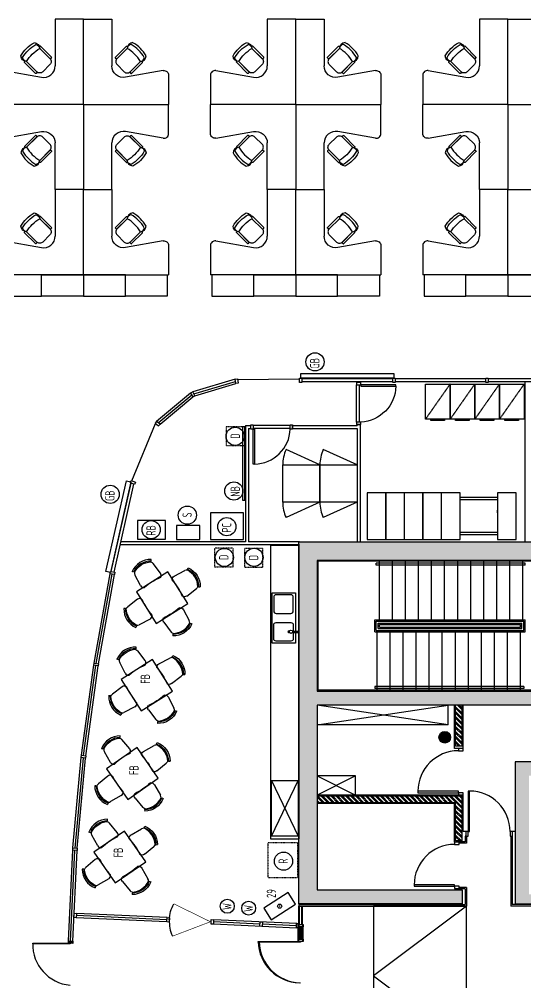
# Model space of a CAD drawing. Header units: millimetres. Extents: x 489570 to 664474, y -400689 to -233120.
# Drawn here: x 517057 to 527936, y -270797 to -250100 of the extents above; entities that cross this region are included whole.
import ezdxf
from ezdxf.lldxf.tags import DXFTag

# ---------------------------------------------------------------- set-up
doc = ezdxf.new("R2010")
doc.units = ezdxf.units.MM
doc.header["$LTSCALE"] = 10
doc.header["$MEASUREMENT"] = 0
doc.linetypes.add('HIDDEN', pattern=[0.375, 0.25, -0.125])
doc.linetypes.add('XREF WTC3 FPPP MAY09 1$0$DASHDOT', pattern=[1, 0.5, -0.25, 0, -0.25])
for name, color, linetype in [('03AFP', 2, 'Continuous'), ('06ADS', 6, 'Continuous'), ('07APP', 7, 'Continuous'), ('XREF BB LVL 3$0$X-WTC3-Level 3 segmented$0$DAS', 1, 'XREF BB LVL 3$0$X-WTC3-Level 3 segmented$0$DASHDOT'), ('XREF BB LVL 3$0$X-WTC3-Level 3 segmented$0$DOOR', 2, 'Continuous'), ('XREF BB LVL 3$0$X-WTC3-Level 3 segmented$0$DOR', 2, 'Continuous'), ('XREF BB LVL 3$0$X-WTC3-Level 3 segmented$0$FIN', 7, 'Continuous'), ('XREF BB LVL 3$0$X-WTC3-Level 3 segmented$0$HAT', 251, 'Continuous'), ('XREF BB LVL 3$0$X-WTC3-Level 3 segmented$0$PAR-FUL', 2, 'Continuous'), ('XREF BB LVL 3$0$X-WTC3-Level 3 segmented$0$PAT', 7, 'Continuous'), ('XREF BB LVL 3$0$X-WTC3-Level 3 segmented$0$ram', 1, 'Continuous'), ('XREF BB LVL 3$0$X-WTC3-Level 3 segmented$0$SHE', 7, 'Continuous'), ('XREF BB LVL 3$0$X-WTC3-Level 3 segmented$0$SPRINK', 7, 'Continuous'), ('XREF BB LVL 3$0$X-WTC3-Level 3 segmented$0$STA', 1, 'Continuous'), ('XREF BB LVL 3$0$X-WTC3-Level 3 segmented$0$WAL', 7, 'Continuous'), ('XREF WTC3 FPPP MAY09 1$0$FURN', 9, 'Continuous'), ('XREF WTC3 FPPP MAY09 1$0$SAN', 1, 'Continuous'), ('XREF WTC3 FPPP MAY09 1$0$X-WTC3-Level 3 segmented$0$DOOR', 2, 'Continuous'), ('XREF WTC3 FPPP MAY09 1$0$X-WTC3-Level 3 segmented$0$PAR-FUL', 2, 'Continuous')]:
    doc.layers.add(name, color=color, linetype=linetype)
doc.styles.add('XREF WTC3 FPPP MAY09 1$0$PTI', font='archstyl.shx', dxfattribs={"width": 0.75})
tags = doc.linetypes.add('XREF BB LVL 3$0$X-WTC3-Level 3 segmented$0$DASHDOT', pattern=[1, 0.5, -0.25, 0, -0.25]).pattern_tags.tags
tags[10:11] = [DXFTag(74, 4), DXFTag(75, 0), DXFTag(340, '0'), DXFTag(46, 1.0), DXFTag(50, 0.0), DXFTag(44, 0.0), DXFTag(45, 0.0)]
tags[8:9] = [DXFTag(74, 4), DXFTag(75, 0), DXFTag(340, '0'), DXFTag(46, 1.0), DXFTag(50, 0.0), DXFTag(44, 0.0), DXFTag(45, 0.0)]
tags[6:7] = [DXFTag(74, 4), DXFTag(75, 0), DXFTag(340, '0'), DXFTag(46, 1.0), DXFTag(50, 0.0), DXFTag(44, 0.0), DXFTag(45, 0.0)]
tags[4:5] = [DXFTag(74, 4), DXFTag(75, 0), DXFTag(340, '0'), DXFTag(46, 1.0), DXFTag(50, 0.0), DXFTag(44, 0.0), DXFTag(45, 0.0)]
tags = doc.linetypes.add('XREF BB LVL 3$0$X-WTC3-Level 3 segmented$0$HIDDEN', pattern=[0.375, 0.25, -0.125]).pattern_tags.tags
tags[6:7] = [DXFTag(74, 4), DXFTag(75, 0), DXFTag(340, '0'), DXFTag(46, 1.0), DXFTag(50, 0.0), DXFTag(44, 0.0), DXFTag(45, 0.0)]
tags[4:5] = [DXFTag(74, 4), DXFTag(75, 0), DXFTag(340, '0'), DXFTag(46, 1.0), DXFTag(50, 0.0), DXFTag(44, 0.0), DXFTag(45, 0.0)]
tags = doc.linetypes.add('XREF WTC3 FPPP MAY09 1$0$HIDDEN', pattern=[0.375, 0.25, -0.125]).pattern_tags.tags
tags[6:7] = [DXFTag(74, 4), DXFTag(75, 0), DXFTag(340, '0'), DXFTag(46, 1.0), DXFTag(50, 0.0), DXFTag(44, 0.0), DXFTag(45, 0.0)]
tags[4:5] = [DXFTag(74, 4), DXFTag(75, 0), DXFTag(340, '0'), DXFTag(46, 1.0), DXFTag(50, 0.0), DXFTag(44, 0.0), DXFTag(45, 0.0)]
tags = doc.linetypes.add('XREF WTC3 FPPP MAY09 1$0$X-WTC3-Level 3 segmented$0$HIDDEN', pattern=[0.375, 0.25, -0.125]).pattern_tags.tags
tags[6:7] = [DXFTag(74, 4), DXFTag(75, 0), DXFTag(340, '0'), DXFTag(46, 1.0), DXFTag(50, 0.0), DXFTag(44, 0.0), DXFTag(45, 0.0)]
tags[4:5] = [DXFTag(74, 4), DXFTag(75, 0), DXFTag(340, '0'), DXFTag(46, 1.0), DXFTag(50, 0.0), DXFTag(44, 0.0), DXFTag(45, 0.0)]
pattern_1 = [(45, (-259.5, 12500), (-53.033, 53.033), []), (45, (-224.145, 12500), (-53.033, 53.033), [])]

# ---------------------------------------------------------------- blocks, each defined once
blk = doc.blocks.new('XREF WTC3 FPPP MAY09 1$0$kursi')
at = {"layer": '03AFP', "linetype": 'ByBlock'}
for points in [[(200, -400), (200, -90, 0.414214), (110, 0), (-110, 0, 0.414214), (-200, -90), (-200, -400)], [(-200, -400), (-200, -87, 0.414214), (-210, -77), (-235, -77, 0.414214), (-245, -87), (-245, -418, 0.414214), (-235, -428), (-219, -428)], [(200, -400), (200, -87, -0.414214), (210, -77), (235, -77, -0.414214), (245, -87), (245, -418, -0.414214), (235, -428), (219, -428)]]:
    blk.add_lwpolyline(points, format="xyb", dxfattribs=at)
for centre, radius, start, end in [((-105, -487), 129, 137.6669, 222.3331), ((-125, -460), 96, 141.5436, 218.4564), ((0, 340), 766, 254.8715, 285.1285), ((105, -487), 129, 317.6669, 42.3331), ((125, -460), 96, 321.5436, 38.4564), ((0, 220), 766, 254.8715, 285.1285), ((0, 166), 766, 254.8715, 285.1285)]:
    blk.add_arc(centre, radius, start, end, dxfattribs=at)
blk = doc.blocks.new('XREF WTC3 FPPP MAY09 1$0$hsbc sing')
for p, q in [((-25, 0), (-25, -1829)), ((-25, 0), (1644, 0)), ((-25, 0), (1644, 0)), ((1089, 0), (1804, 0)), ((1804, -627), (1804, 0)), ((1687, -725), (878, -582)), ((585, -1829), (585, -829)), ((-25, -1829), (585, -1829))]:
    blk.add_line(p, q)
for centre, radius, start, end in [((835, -829), 250, 80, 180), ((1704, -627), 100, 260, 0)]:
    blk.add_arc(centre, radius, start, end)
at = {"xscale": -1, "rotation": 45.00000000000005}
blk.add_blockref('XREF WTC3 FPPP MAY09 1$0$kursi', (773, -779), dxfattribs=at)
blk = doc.blocks.new('XREF WTC3 FPPP MAY09 1$0$ks')
for p, q in [((-224, 438), (-243, 467)), ((224, 438), (243, 467)), ((-253, 117), (-230, 378)), ((253, 117), (230, 378))]:
    blk.add_line(p, q)
blk.add_arc((0, 49), 436, 61.0043, 118.9957)
at = {"extrusion": (0, 0, -1)}
for centre, major_axis, ratio, start_param, end_param in [((0, 112), (-304, 304), 1, 0.185348, 1.385448), ((0, 112), (-280, 280), 1, 0.185348, 1.385448), ((127, 369), (73, 73), 1, 0.160001, 0.69866), ((-153, 121), (88.6, 52.9), 0.876356, 2.588527, 3.694659), ((0, -1288), (-947, 947), 1, 0.63229, 0.938507), ((153, 121), (-88.6, 52.9), 0.876356, 2.588527, 3.694659)]:
    blk.add_ellipse(centre, major_axis=major_axis, ratio=ratio, start_param=start_param, end_param=end_param, dxfattribs=at)
blk.add_ellipse((-127, 369), major_axis=(-73, 73), ratio=1, start_param=0.160001, end_param=0.69866)
blk = doc.blocks.new('XREF WTC3 FPPP MAY09 1$0$CAFE TABLE')
at = {"layer": '03AFP'}
blk.add_lwpolyline([(0, 0), (800, 0), (800, 800), (0, 800)], close=True, dxfattribs=at)
at = {"layer": '03AFP', "xscale": -1}
blk.add_blockref('XREF WTC3 FPPP MAY09 1$0$ks', (400, 749), dxfattribs=at)
at = {"layer": '03AFP'}
for p, rotation in [((51, 400), 90), ((400, 51), 179.9999999999999)]:
    blk.add_blockref('XREF WTC3 FPPP MAY09 1$0$ks', p, dxfattribs=dict(at, rotation=rotation))
at = {"layer": '03AFP', "xscale": -1, "rotation": 270}
blk.add_blockref('XREF WTC3 FPPP MAY09 1$0$ks', (749, 400), dxfattribs=at)
blk = doc.blocks.new('XREF WTC3 FPPP MAY09 1$0$FC-P')
at = {"layer": '03AFP', "color": 1, "linetype": 'HIDDEN'}
blk.add_line((-540, 0), (-10, -755), dxfattribs=at)
at = {"layer": '03AFP'}
for points in [[(-540, -755), (-10, -755), (-10, 0), (-540, 0)], [(-420, -783), (-130, -783), (-130, -755), (-420, -755)]]:
    blk.add_lwpolyline(points, close=True, dxfattribs=at)
blk = doc.blocks.new('XREF WTC3 FPPP MAY09 1$0$com 1-2-1')
at = {"color": 1, "linetype": 'XREF WTC3 FPPP MAY09 1$0$HIDDEN'}
for p, q in [((500, 2400), (-500, 2400)), ((500, 1600), (-500, 1600)), ((-400, 400), (-400, 1200)), ((-348, 400), (-348, 1200)), ((348, 400), (348, 1200)), ((400, 400), (400, 1200))]:
    blk.add_line(p, q, dxfattribs=at)
blk.add_line((-74, 400), (-126, 400))
for points in [[(-500, 2800), (-500, 3200), (500, 3200), (500, 2800)], [(-500, 2000), (-500, 2800), (500, 2800), (500, 2000)], [(-500, 1200), (-500, 2000), (500, 2000), (500, 1200)], [(-500, 0), (-500, 400), (500, 400), (500, 0)]]:
    blk.add_lwpolyline(points, close=True)
blk = doc.blocks.new('XREF WTC3 FPPP MAY09 1$0$zink2')
at = {"layer": 'XREF WTC3 FPPP MAY09 1$0$SAN'}
for p, q in [((-852, -85), (-852, -103)), ((-852, -166), (-852, -285)), ((-822, -103), (-822, -85)), ((-822, -166), (-822, -285)), ((-852, -285), (-822, -285))]:
    blk.add_line(p, q, dxfattribs=at)
for points in [[(-1079, 269), (0, 269), (0, -231), (-822, -231)], [(-852, -231), (-1079, -231), (-1079, 269)]]:
    blk.add_lwpolyline(points, dxfattribs=at)
for points in [[(-852, -185), (-987, -185, -0.414214), (-1037, -135), (-1037, 182, -0.414214), (-987, 232)], [(-987, 232), (-687, 232, -0.414214), (-637, 182), (-637, -135, -0.414214), (-687, -185), (-822, -185, -0.959533)], [(-92, 232), (-392, 232, 0.414214), (-442, 182), (-442, -135, 0.414214), (-392, -185), (-257, -185, 0.959533)], [(-257, -185), (-92, -185, 0.414214), (-42, -135), (-42, 182, 0.414214), (-92, 232)]]:
    blk.add_lwpolyline(points, format="xyb", dxfattribs=at)
blk.add_circle((-837, -135), 35, dxfattribs=at)
blk.add_arc((-837, -85), 15, 0, 180, dxfattribs=at)
blk = doc.blocks.new('XREF WTC3 FPPP MAY09 1$0$X-WTC3-Level 3 segmented$0$P800')
for p, q in [((-15, 900), (79, 900)), ((-15, 850), (-15, 900)), ((79, 900), (-15, 900)), ((79, 850), (-15, 850)), ((79, 900), (79, 850)), ((-15, 0), (-15, 50)), ((-15, 50), (79, 50)), ((79, 0), (-15, 0)), ((79, 80), (832, 80)), ((79, 50), (79, 80)), ((832, 50), (79, 50)), ((79, 50), (79, 0)), ((832, 80), (832, 50))]:
    blk.add_line(p, q)
blk.add_arc((43, 62), 789, 1.3099, 87.4111)
blk = doc.blocks.new('XREF WTC3 FPPP MAY09 1$0$X-WTC3-Level 3 segmented$0$PINTU NF 900')
at = {"const_width": 13}
blk.add_lwpolyline([(-770, 0), (30, 348)], dxfattribs=at)
at = {"color": 1}
blk.add_arc((-656, 0), 770, 0, 26.8748, dxfattribs=at)
blk = doc.blocks.new('XREF BB LVL 3$0$X-WTC3-Level 3 segmented$0$FE')
at = {"layer": 'XREF BB LVL 3$0$X-WTC3-Level 3 segmented$0$SPRINK', "color": 1, "const_width": 108}
blk.add_lwpolyline([(-71, 0, 1), (71, 0, 1)], format="xyb", close=True, dxfattribs=at)
at = {"layer": 'XREF BB LVL 3$0$X-WTC3-Level 3 segmented$0$SPRINK', "color": 1}
for radius in [125, 16.7]:
    blk.add_circle((0, 0), radius, dxfattribs=at)
blk = doc.blocks.new('XREF BB LVL 3$0$X-WTC3-Level 3 segmented$0$PA100')
at = {"layer": 'XREF BB LVL 3$0$X-WTC3-Level 3 segmented$0$DOOR'}
for p, q in [((0.05, 0.97), (0.05, 0.1)), ((0.08, 0.97), (0.05, 0.97)), ((0.08, 0.1), (0.08, 0.97)), ((0.05, 0.1), (0, 0.1)), ((0, 0.1), (0, 0)), ((0.05, 0.1), (0.08, 0.1)), ((0.05, 0), (0.05, 0.1)), ((0.95, 0.1), (0.95, 0)), ((1, 0.1), (0.95, 0.1)), ((1, 0), (1, 0.1)), ((0, 0), (0.05, 0)), ((0.95, 0), (1, 0))]:
    blk.add_line(p, q, dxfattribs=at)
blk.add_arc((0.08, 0.1), 0.87, 0, 90, dxfattribs=at)
blk = doc.blocks.new('XREF BB LVL 3$0$X-WTC3-Level 3 segmented$0$CORE3-8')
at = {"layer": 'XREF BB LVL 3$0$X-WTC3-Level 3 segmented$0$HAT'}
for points in [[(8245, 1850), (8925, 1850), (8925, 8200), (5815, 8200), (5815, 8500), (8925, 8500), (8925, 14550), (6115, 14550), (6115, 9600), (5815, 9600), (5815, 14550), (1850, 14550), (1850, 11440), (1550, 11440), (1550, 14950), (9325, 14950), (9325, 1550), (8245, 1550)], [(4300, 10000), (4300, 1850), (1750, 1850), (1750, 2250), (1550, 2250), (1550, 1550), (5200, 1550), (5200, 1850), (4600, 1850), (4600, 10300), (1550, 10300), (1550, 9600), (1750, 9600), (1750, 10000)]]:
    blk.add_hatch(color=256, dxfattribs=at).paths.add_polyline_path(points)
h = blk.add_hatch(dxfattribs=at)
h.set_pattern_fill('ANSI32', color=8, scale=200, style=0)
h.set_pattern_definition(pattern_1)
h.paths.add_polyline_path([(3860, 14550), (3720, 14550), (3720, 12500), (3860, 12500)])
h.paths.add_polyline_path([(5815, 11580), (4935, 11580), (4935, 11440), (5815, 11440)])
h = blk.add_hatch(dxfattribs=at)
h.set_pattern_fill('ANSI32', color=8, scale=200, style=0)
h.set_pattern_definition(pattern_1)
h.paths.add_polyline_path([(3860, 12500), (3720, 12500), (3720, 11580), (2900, 11580), (2900, 11440), (3860, 11440)])
at = {"layer": 'XREF BB LVL 3$0$X-WTC3-Level 3 segmented$0$DAS'}
for p, q in [((4300, 13730), (3880, 14550)), ((4300, 14550), (3880, 13730)), ((5395, 11740), (5815, 14550)), ((5395, 14550), (5815, 11740))]:
    blk.add_line(p, q, dxfattribs=at)
at = {"layer": 'XREF BB LVL 3$0$X-WTC3-Level 3 segmented$0$FIN'}
for p, q in [((1500, 14950), (1500, 11345)), ((1550, 14950), (1500, 14950)), ((1530, 14950), (1530, 11375)), ((6175, 10115), (6175, 13315)), ((6215, 13315), (6175, 13315)), ((6215, 10115), (6215, 13315)), ((7420, 13285), (7420, 10115)), ((7420, 13285), (7620, 13285)), ((7620, 13285), (7620, 10115)), ((8825, 10085), (8825, 13285)), ((8825, 13285), (8865, 13285)), ((8865, 10085), (8865, 13285)), ((7460, 13245), (7460, 10155)), ((7460, 13245), (7580, 13245)), ((7580, 13245), (7580, 10155)), ((1870, 11375), (1870, 11500)), ((1900, 11500), (1870, 11500)), ((1900, 11345), (1900, 11500)), ((2850, 11345), (2850, 11500)), ((2850, 11500), (2880, 11500)), ((2880, 11375), (2880, 11500)), ((1900, 11345), (1500, 11345)), ((1870, 11375), (1530, 11375)), ((3000, 11345), (2850, 11345)), ((3000, 11375), (2880, 11375)), ((3000, 11345), (3000, 11375)), ((1500, 1500), (1500, 10395)), ((3000, 10395), (1500, 10395)), ((1530, 1530), (1530, 10365)), ((3000, 10365), (1530, 10365)), ((7460, 10155), (7580, 10155)), ((6215, 10115), (6175, 10115)), ((7420, 10115), (7620, 10115)), ((8825, 10085), (8865, 10085))]:
    blk.add_line(p, q, dxfattribs=at)
at = {"layer": 'XREF BB LVL 3$0$X-WTC3-Level 3 segmented$0$HAT', "color": 8}
for p, q in [((3720, 11580), (3720, 14550)), ((3860, 11440), (3860, 14550)), ((2900, 11580), (3720, 11580)), ((2900, 11440), (3860, 11440)), ((4935, 11580), (5815, 11580)), ((4935, 11440), (4935, 11580)), ((4935, 11440), (5815, 11440))]:
    blk.add_line(p, q, dxfattribs=at)
at = {"layer": 'XREF BB LVL 3$0$X-WTC3-Level 3 segmented$0$HAT'}
blk.add_line((2900, 11440), (2900, 11580), dxfattribs=at)
at = {"layer": 'XREF BB LVL 3$0$X-WTC3-Level 3 segmented$0$PAT'}
for p, q in [((4300, 13730), (4300, 14550)), ((5395, 11740), (5395, 14550)), ((3880, 13730), (4300, 13730)), ((7390, 13315), (7390, 10085)), ((7390, 13315), (7650, 13315)), ((7650, 13315), (7650, 10085)), ((7490, 13215), (7490, 10185)), ((7490, 13215), (7550, 13215)), ((7550, 13215), (7550, 10185)), ((5395, 11740), (5815, 11740)), ((7490, 10185), (7550, 10185)), ((7390, 10085), (7650, 10085))]:
    blk.add_line(p, q, dxfattribs=at)
at = {"layer": 'XREF BB LVL 3$0$X-WTC3-Level 3 segmented$0$SHE'}
for p, q in [((1550, 11440), (1550, 14950)), ((1550, 14950), (9325, 14950)), ((9325, 14950), (9325, 1550)), ((5815, 14550), (1850, 14550)), ((1850, 14550), (1850, 11440)), ((5815, 9600), (5815, 14550)), ((8925, 14550), (6115, 14550)), ((6115, 14550), (6115, 9600)), ((8925, 8500), (8925, 14550)), ((1850, 11440), (1550, 11440)), ((4600, 10300), (1550, 10300)), ((1550, 10300), (1550, 9600)), ((4600, 1850), (4600, 10300))]:
    blk.add_line(p, q, dxfattribs=at)
at = {"layer": 'XREF BB LVL 3$0$X-WTC3-Level 3 segmented$0$STA'}
for p, q in [((6135, 13265), (7390, 13265)), ((7650, 13215), (8905, 13215)), ((6135, 12985), (7390, 12985)), ((7650, 12935), (8905, 12935)), ((6135, 12705), (7390, 12705)), ((7650, 12655), (8905, 12655)), ((6135, 12425), (7390, 12425)), ((7650, 12375), (8905, 12375)), ((6135, 12145), (7390, 12145)), ((7650, 12095), (8905, 12095)), ((6135, 11865), (7390, 11865)), ((7650, 11815), (8905, 11815)), ((6135, 11585), (7390, 11585)), ((7650, 11535), (8905, 11535)), ((6135, 11305), (7390, 11305)), ((7650, 11255), (8905, 11255)), ((6135, 11025), (7390, 11025)), ((7650, 10975), (8905, 10975)), ((6135, 10745), (7390, 10745)), ((7650, 10695), (8905, 10695)), ((6135, 10465), (7390, 10465)), ((7650, 10415), (8905, 10415)), ((6135, 10185), (7390, 10185)), ((7650, 10135), (8905, 10135))]:
    blk.add_line(p, q, dxfattribs=at)
at = {"layer": 'XREF BB LVL 3$0$X-WTC3-Level 3 segmented$0$WAL'}
for p, q in [((3700, 11600), (3700, 14550)), ((3880, 11420), (3880, 14550)), ((6135, 14530), (8905, 14530)), ((6135, 9580), (6135, 14530)), ((8905, 8520), (8905, 14530)), ((2875, 11600), (3700, 11600)), ((4885, 11600), (5815, 11600)), ((4885, 11420), (4885, 11600)), ((3100, 11360), (3100, 11420)), ((3100, 11420), (3880, 11420)), ((4880, 11420), (5815, 11420)), ((3100, 10300), (3100, 10360))]:
    blk.add_line(p, q, dxfattribs=at)
at = {"layer": 'XREF BB LVL 3$0$X-WTC3-Level 3 segmented$0$DOR', "xscale": 1000, "yscale": 1000, "zscale": 1000}
for p in [(1875, 11500), (3885, 11420)]:
    blk.add_blockref('XREF BB LVL 3$0$X-WTC3-Level 3 segmented$0$PA100', p, dxfattribs=at)
at = {"layer": 'XREF BB LVL 3$0$X-WTC3-Level 3 segmented$0$DOR', "xscale": 1000, "yscale": 1000, "zscale": 1000, "rotation": 270}
blk.add_blockref('XREF BB LVL 3$0$X-WTC3-Level 3 segmented$0$PA100', (3000, 11360), dxfattribs=at)

msp = doc.modelspace()

# ---------------------------------------------------------------- linework, layer by layer
at = {"layer": '03AFP'}
for p, q in [((523515.6, -259674.6), (522787.6, -259343)), ((523515.6, -259674.6), (522787.6, -259343)), ((524315.6, -259674.6), (523587.6, -259343)), ((524315.6, -259674.6), (523587.6, -259343)), ((523515.6, -260474.6), (522787.6, -260806.2)), ((523515.6, -260474.6), (522787.6, -260806.2)), ((524315.6, -260474.6), (523587.6, -260806.2)), ((524315.6, -260474.6), (523587.6, -260806.2))]:
    msp.add_line(p, q, dxfattribs=at)
at = {"layer": '03AFP', "color": 1}
for p, q in [((522476.7, -267651.6), (523049.1, -266451.6)), ((522476.7, -266451.6), (523049.1, -267651.6)), ((522659.9, -269153.7), (522642.3, -269149.9)), ((522649.2, -269160.6), (522653, -269143))]:
    msp.add_line(p, q, dxfattribs=at)
at = {"layer": '03AFP'}
for points in [[(516637.8, -256046.6), (517537.3, -256046.6), (517537.3, -255586.6), (516637.8, -255586.6)], [(518436.8, -256046.6), (517537.3, -256046.6), (517537.3, -255586.6), (518436.8, -255586.6)], [(518436.8, -256046.6), (519336.4, -256046.6), (519336.4, -255586.6), (518436.8, -255586.6)], [(520235.9, -256046.6), (519336.4, -256046.6), (519336.4, -255586.6), (520235.9, -255586.6)], [(521195.8, -256046.6), (522095.3, -256046.6), (522095.3, -255586.6), (521195.8, -255586.6)], [(522994.8, -256046.6), (522095.3, -256046.6), (522095.3, -255586.6), (522994.8, -255586.6)], [(522994.8, -256046.6), (523894.4, -256046.6), (523894.4, -255586.6), (522994.8, -255586.6)], [(524793.9, -256046.6), (523894.4, -256046.6), (523894.4, -255586.6), (524793.9, -255586.6)], [(525753.8, -256046.6), (526653.3, -256046.6), (526653.3, -255586.6), (525753.8, -255586.6)], [(527552.8, -256046.6), (526653.3, -256046.6), (526653.3, -255586.6), (527552.8, -255586.6)], [(527552.8, -256046.6), (528452.4, -256046.6), (528452.4, -255586.6), (527552.8, -255586.6)], [(525104.6, -257708.1), (525104.6, -257808), (523104.2, -257808), (523104.2, -257708.1)], [(521850.6, -260431.4), (521899.4, -260431.4), (521899.4, -258856.3), (521850.6, -258856.3)], [(523515.6, -259674.6), (523515.6, -260474.6), (522715.6, -260474.6), (522715.6, -259674.6)], [(524315.6, -259674.6), (524315.6, -260474.6), (523515.6, -260474.6), (523515.6, -259674.6)], [(519015, -261985.2), (518917.6, -261963.2), (519357.7, -260011.8), (519455.2, -260033.8)], [(521161.6, -261275.2), (521871.9, -261275.2), (521871.9, -260704.9), (521161.6, -260704.9)], [(519595.5, -261268.6), (520195.2, -261268.6), (520195.2, -260868.6), (519595.5, -260868.6)], [(520436.1, -261272.1), (520935.8, -261272.1), (520935.8, -260972.1), (520436.1, -260972.1)], [(523049.1, -266451.6), (523049.1, -267651.6), (522476.7, -267651.6), (522476.7, -266451.6)], [(522993.2, -269107.8), (522836, -268860.6), (522309, -269195.8), (522466.2, -269442.9)]]:
    msp.add_lwpolyline(points, close=True, dxfattribs=at)
at = {"layer": '03AFP', "linetype": 'XREF WTC3 FPPP MAY09 1$0$DASHDOT'}
for points in [[(521899.4, -259256.3), (521899.4, -258856.3), (521499.4, -258856.3), (521499.4, -259256.3)], [(521654.1, -261862.9), (521654.1, -261462.9), (521254.1, -261462.9), (521254.1, -261862.9)], [(522292.8, -261866.8), (522292.8, -261466.8), (521892.8, -261466.8), (521892.8, -261866.8)], [(523044.4, -268540.3), (523044.4, -267790.3), (522394.4, -267790.3), (522394.4, -268540.3)]]:
    msp.add_lwpolyline(points, close=True, dxfattribs=at)
at = {"layer": '03AFP'}
msp.add_lwpolyline([(523067.3, -267704), (523067.3, -261404), (522457.3, -261404), (522457.3, -267704), (523067.3, -267704)], dxfattribs=at)
for centre, radius in [((523410.5, -257460.3), 195.4), ((521695.3, -259058.3), 195.4), ((519010, -260305.2), 195.4), ((521666.9, -260233.6), 195.4), ((520668.1, -260752.5), 195.4), ((519890.3, -261065.8), 195.4), ((521515.4, -261000.8), 195.4), ((521463.3, -261660.9), 195.4), ((522098.1, -261659), 195.4), ((522734.1, -268185.9), 195.4), ((521525.9, -269154.3), 150), ((521984.9, -269196), 150), ((522651.1, -269151.8), 43.6)]:
    msp.add_circle(centre, radius, dxfattribs=at)
for centre, start, end in [((523515.6, -259674.6), 155.51229, 180), ((523515.6, -259674.6), 155.51229, 180), ((524315.6, -259674.6), 155.51229, 180), ((524315.6, -259674.6), 155.51229, 180), ((523515.6, -260474.6), 180, 204.48771), ((523515.6, -260474.6), 180, 204.48771), ((524315.6, -260474.6), 180, 204.48771), ((524315.6, -260474.6), 180, 204.48771)]:
    msp.add_arc(centre, 800, start, end, dxfattribs=at)
at = {"layer": '06ADS', "color": 1}
for p, q in [((521693.7, -257833.4), (520782.9, -258106.2)), ((521745.4, -257840.1), (523079.2, -257823)), ((520827.4, -258189), (521708.4, -257926.2)), ((520738.9, -258129.8), (520007.3, -258737.4)), ((520080.5, -258796.2), (520783.4, -258212.6)), ((518664, -263928.8), (519010.1, -262009.7)), ((518756.9, -263943.5), (519102.2, -262028.4)), ((518393.9, -265910.5), (518656.2, -263978.2)), ((518487.3, -265921.1), (518749.1, -263992.8)), ((518209.9, -267902), (518388.2, -265960.1)), ((518303.7, -267908.5), (518481.6, -265970.8)), ((518112.6, -269899.6), (518206.4, -267951.9)), ((518206.6, -269902.1), (518300.2, -267958.4))]:
    msp.add_line(p, q, dxfattribs=at)
at = {"layer": '06ADS'}
for p, q in [((520805.4, -258148), (521701.1, -257879.8)), ((525079.6, -257823), (523129.6, -257823)), ((525079.6, -257887), (523129.6, -257887)), ((527079.6, -257823), (525129.6, -257823)), ((527079.6, -257887), (525129.6, -257887)), ((529079.6, -257823), (527129.6, -257823)), ((529079.6, -257887), (527129.6, -257887)), ((524300.6, -258751.6), (524300.6, -257952)), ((524364.6, -258752), (524364.6, -257952)), ((520043.9, -258766.8), (520760.9, -258170.8)), ((522879.6, -258824.6), (522079.6, -258824.6)), ((522879.2, -258888.6), (522079.6, -258888.6)), ((518710.5, -263936.1), (519056.2, -262019)), ((518440.6, -265915.8), (518702.7, -263985.5)), ((518256.8, -267905.3), (518434.9, -265965.4)), ((518159.6, -269900.9), (518253.3, -267955.1)), ((520230.2, -269444.3), (518283.1, -269353.7)), ((522228, -269538), (521229.1, -269491.2)), ((523014.9, -269574.9), (522277.9, -269540.4)), ((518112, -269924.6), (518198.8, -269926.9))]:
    msp.add_line(p, q, dxfattribs=at)
for points in [[(521757.8, -257918.4), (521708.4, -257926.2), (521693.7, -257833.4), (521743.1, -257825.6)], [(523129.6, -257902), (523079.6, -257902), (523079.6, -257808), (523129.6, -257808)], [(525129.6, -257902), (525079.6, -257902), (525079.6, -257808), (525129.6, -257808)], [(527129.6, -257902), (527079.6, -257902), (527079.6, -257808), (527129.6, -257808)], [(520782.9, -258106.2), (520738.9, -258129.8), (520783.4, -258212.6), (520827.4, -258189)], [(520007.2, -258737.3), (519975.9, -258776.3), (520049.2, -258835.2), (520080.5, -258796.2)], [(519112.1, -261979.4), (519102.2, -262028.4), (519010.1, -262009.7), (519020, -261960.7)], [(518756.9, -263943.5), (518749.1, -263992.8), (518656.2, -263978.2), (518664, -263928.8)], [(518487.3, -265921.1), (518481.6, -265970.8), (518388.2, -265960.1), (518393.9, -265910.5)], [(518303.7, -267908.5), (518300.2, -267958.4), (518206.4, -267951.9), (518209.9, -267902)], [(518280.1, -269400.7), (518230.2, -269397.5), (518236.1, -269303.7), (518286, -269306.8)], [(520277.9, -269493.6), (520228, -269491.3), (520232.4, -269397.4), (520282.3, -269399.7)], [(521226.8, -269538.3), (521176.9, -269536), (521181.3, -269442.1), (521231.3, -269444.4)], [(522275.7, -269587.1), (522225.8, -269584.8), (522230.2, -269490.9), (522280.1, -269493.2)], [(518147.4, -269949.6), (518147.4, -269964.6), (517347.4, -269964.6), (517347.4, -269949.6)], [(518111.3, -269949.6), (518112.6, -269899.6), (518206.6, -269902.1), (518205.3, -269952.1)]]:
    msp.add_lwpolyline(points, close=True, dxfattribs=at)
at = {"layer": '06ADS', "color": 1}
for points in [[(520228, -269491.3), (518280.1, -269400.7)], [(520232.4, -269397.4), (518286, -269306.8)], [(523016.4, -269528), (521231.3, -269444.3)], [(523012.7, -269621.9), (521226.9, -269538.2)]]:
    msp.add_lwpolyline(points, dxfattribs=at)
at = {"layer": '06ADS', "color": 1, "linetype": 'XREF WTC3 FPPP MAY09 1$0$X-WTC3-Level 3 segmented$0$HIDDEN'}
msp.add_arc((518223.1, -269976.8), 876, 178.21787, 265.03921, dxfattribs=at)
at = {"layer": '07APP'}
for p, q in [((521915.6, -258824.6), (521915.6, -261324.6)), ((521915.6, -258824.6), (522029.6, -258824.6)), ((521979.6, -258888.8), (521979.6, -261324.6)), ((521979.6, -258888.8), (522029.6, -258888.8)), ((522929.6, -258824.6), (524315.6, -258824.6)), ((522929.6, -258888.6), (524315.6, -258888.5)), ((524315.6, -258802), (524315.6, -258824.6)), ((524315.6, -258888.5), (524315.6, -261324.6)), ((524379.6, -258802), (524379.6, -261324.6)), ((519034.8, -261963.1), (519459.5, -260062.8)), ((519097.3, -261977), (519519.8, -260086.6)), ((523079.6, -261388.6), (519228.9, -261388.1)), ((521915.6, -261324.6), (519243.1, -261324.6)), ((523079.6, -261324.6), (521979.6, -261324.6))]:
    msp.add_line(p, q, dxfattribs=at)
msp.add_lwpolyline([(524372.6, -257902), (524322.6, -257902), (524322.6, -257887), (524372.6, -257887)], close=True, dxfattribs=at)
at = {"layer": 'XREF BB LVL 3$0$X-WTC3-Level 3 segmented$0$DOOR'}
msp.add_lwpolyline([(523076.7, -269913.8), (523076.7, -269928.8), (522191.9, -269928.4), (522191.9, -269913.4)], close=True, dxfattribs=at)
at = {"layer": 'XREF BB LVL 3$0$X-WTC3-Level 3 segmented$0$DOOR', "color": 1, "linetype": 'XREF BB LVL 3$0$X-WTC3-Level 3 segmented$0$HIDDEN'}
msp.add_arc((523091.8, -269897.5), 900, 181.01108, 269.03764, dxfattribs=at)
at = {"layer": 'XREF BB LVL 3$0$X-WTC3-Level 3 segmented$0$PAR-FUL'}
for points in [[(523059.7, -269549.6), (523059.7, -269150.1)], [(523123.7, -269549.6), (523123.7, -269150.1)], [(523044.7, -269863.7), (523044.7, -269599.6)], [(523091.7, -269863.5), (523091.7, -269599.6)], [(523138.7, -269863.7), (523138.7, -269599.6)]]:
    msp.add_lwpolyline(points, dxfattribs=at)
for points in [[(523044.7, -269599.6), (523044.7, -269549.6), (523138.7, -269549.6), (523138.7, -269599.6)], [(523044.7, -269599.6), (523044.7, -269549.6), (523138.7, -269549.6), (523138.7, -269599.6)], [(523044.7, -269913.7), (523044.7, -269863.7), (523138.7, -269863.7), (523138.7, -269913.7)]]:
    msp.add_lwpolyline(points, close=True, dxfattribs=at)
at = {"layer": 'XREF BB LVL 3$0$X-WTC3-Level 3 segmented$0$ram'}
msp.add_lwpolyline([(524664.7, -272149.6), (526664.7, -272149.6), (526664.7, -269149.6), (524664.7, -269149.6)], close=True, dxfattribs=at)
msp.add_lwpolyline([(526664.7, -269149.6), (524664.7, -270649.6), (526664.7, -272149.6)], dxfattribs=at)
at = {"layer": 'XREF WTC3 FPPP MAY09 1$0$X-WTC3-Level 3 segmented$0$DOOR'}
msp.add_lwpolyline([(523096.6, -269913.8), (523096.6, -269928.8), (522211.7, -269928.4), (522211.7, -269913.4)], close=True, dxfattribs=at)
at = {"layer": 'XREF WTC3 FPPP MAY09 1$0$X-WTC3-Level 3 segmented$0$DOOR', "color": 1, "linetype": 'XREF WTC3 FPPP MAY09 1$0$X-WTC3-Level 3 segmented$0$HIDDEN'}
msp.add_arc((523111.7, -269897.5), 900, 181.01108, 269.03764, dxfattribs=at)
at = {"layer": 'XREF WTC3 FPPP MAY09 1$0$X-WTC3-Level 3 segmented$0$PAR-FUL'}
msp.add_line((527915.6, -257887), (527915.6, -261324.6), dxfattribs=at)
at = {"layer": 'XREF WTC3 FPPP MAY09 1$0$X-WTC3-Level 3 segmented$0$PAR-FUL', "color": 1}
msp.add_line((519478.2, -260016.4), (519986.5, -258784.9), dxfattribs=at)
at = {"layer": 'XREF WTC3 FPPP MAY09 1$0$X-WTC3-Level 3 segmented$0$PAR-FUL'}
for points in [[(519551.7, -260045.4), (519533.4, -260091.9), (519445.9, -260057.5), (519464.2, -260011)], [(523064.6, -269621.6), (523014.6, -269621.6), (523014.6, -269527.6), (523064.6, -269527.6)], [(523064.6, -269621.6), (523014.6, -269621.6), (523014.6, -269527.6), (523064.6, -269527.6)], [(523064.6, -269621.6), (523014.6, -269621.6), (523014.6, -269527.6), (523064.6, -269527.6)], [(523064.6, -269599.6), (523064.6, -269549.6), (523158.6, -269549.6), (523158.6, -269599.6)], [(523064.6, -269599.6), (523064.6, -269549.6), (523158.6, -269549.6), (523158.6, -269599.6)], [(523064.6, -269913.7), (523064.6, -269863.7), (523158.6, -269863.7), (523158.6, -269913.7)]]:
    msp.add_lwpolyline(points, close=True, dxfattribs=at)
for points in [[(523079.6, -269549.6), (523079.6, -269150.1)], [(523143.6, -269549.6), (523143.6, -269150.1)], [(523064.6, -269863.7), (523064.6, -269599.6)], [(523111.6, -269863.5), (523111.6, -269599.6)], [(523158.6, -269863.7), (523158.6, -269599.6)]]:
    msp.add_lwpolyline(points, dxfattribs=at)

# ---------------------------------------------------------------- block references
at = {"rotation": 90}
for name, p in [('XREF BB LVL 3$0$X-WTC3-Level 3 segmented$0$CORE3-8', (538009.7, -270649.6)), ('XREF WTC3 FPPP MAY09 1$0$zink2', (522756.5, -262421.6))]:
    msp.add_blockref(name, p, dxfattribs=at)
at = {"layer": '03AFP'}
for name, p, rotation in [('XREF WTC3 FPPP MAY09 1$0$hsbc sing', (518411.8, -251928.6), 180), ('XREF WTC3 FPPP MAY09 1$0$hsbc sing', (522969.8, -251928.6), 180), ('XREF WTC3 FPPP MAY09 1$0$hsbc sing', (527527.8, -251928.6), 180), ('XREF WTC3 FPPP MAY09 1$0$hsbc sing', (518411.8, -255586.6), 180), ('XREF WTC3 FPPP MAY09 1$0$hsbc sing', (522969.8, -255586.6), 180), ('XREF WTC3 FPPP MAY09 1$0$hsbc sing', (527527.8, -255586.6), 180), ('XREF WTC3 FPPP MAY09 1$0$CAFE TABLE', (520676.2, -262649.9), 122.2926700858094), ('XREF WTC3 FPPP MAY09 1$0$CAFE TABLE', (520348.8, -264530.9), 122.2926700858094), ('XREF WTC3 FPPP MAY09 1$0$CAFE TABLE', (520043.9, -266404.9), 124.6546605204515), ('XREF WTC3 FPPP MAY09 1$0$CAFE TABLE', (519774.4, -268196.6), 124.6546605204515)]:
    msp.add_blockref(name, p, dxfattribs=dict(at, rotation=rotation))
at = {"layer": '03AFP', "xscale": -1}
for name, p, rotation in [('XREF WTC3 FPPP MAY09 1$0$hsbc sing', (518461.8, -251928.6), 180), ('XREF WTC3 FPPP MAY09 1$0$hsbc sing', (523019.8, -251928.6), 180), ('XREF WTC3 FPPP MAY09 1$0$hsbc sing', (527577.8, -251928.6), 180), ('XREF WTC3 FPPP MAY09 1$0$hsbc sing', (518461.8, -255586.6), 180), ('XREF WTC3 FPPP MAY09 1$0$hsbc sing', (523019.8, -255586.6), 180), ('XREF WTC3 FPPP MAY09 1$0$hsbc sing', (527577.8, -255586.6), 180), ('XREF WTC3 FPPP MAY09 1$0$com 1-2-1', (527729.5, -260774.6), 90)]:
    msp.add_blockref(name, p, dxfattribs=dict(at, rotation=rotation))
for p in [(518411.8, -251928.6), (522969.8, -251928.6), (527527.8, -251928.6)]:
    msp.add_blockref('XREF WTC3 FPPP MAY09 1$0$hsbc sing', p, dxfattribs=at)
at = {"layer": '03AFP'}
for p in [(518461.8, -251928.6), (523019.8, -251928.6), (527577.8, -251928.6)]:
    msp.add_blockref('XREF WTC3 FPPP MAY09 1$0$hsbc sing', p, dxfattribs=at)
at = {"layer": '06ADS', "xscale": -1}
for name, p, rotation in [('XREF WTC3 FPPP MAY09 1$0$X-WTC3-Level 3 segmented$0$P800', (524315.6, -257902), 180), ('XREF WTC3 FPPP MAY09 1$0$X-WTC3-Level 3 segmented$0$PINTU NF 900', (520393.6, -269451.8), 357.3468743126349)]:
    msp.add_blockref(name, p, dxfattribs=dict(at, rotation=rotation))
at = {"layer": '06ADS'}
for name, p, rotation in [('XREF WTC3 FPPP MAY09 1$0$X-WTC3-Level 3 segmented$0$P800', (522029.6, -258824.6), 270), ('XREF WTC3 FPPP MAY09 1$0$X-WTC3-Level 3 segmented$0$PINTU NF 900', (520393.6, -269451.8), 177.3468743126349)]:
    msp.add_blockref(name, p, dxfattribs=dict(at, rotation=rotation))
at = {"layer": 'XREF BB LVL 3$0$X-WTC3-Level 3 segmented$0$SPRINK', "rotation": 90}
msp.add_blockref('XREF BB LVL 3$0$X-WTC3-Level 3 segmented$0$FE', (526197.5, -265524.4), dxfattribs=at)
at = {"layer": 'XREF WTC3 FPPP MAY09 1$0$FURN', "xscale": -1}
for p in [(525771.1, -257937), (526301.1, -257937), (526831.1, -257937), (527361.1, -257937)]:
    msp.add_blockref('XREF WTC3 FPPP MAY09 1$0$FC-P', p, dxfattribs=at)

# ---------------------------------------------------------------- texts
at = {"layer": '03AFP', "color": 2, "style": 'XREF WTC3 FPPP MAY09 1$0$PTI', "width": 0.75}
for s, p in [('GB', (523504.1, -257601.8)), ('D', (521796, -259110.2)), ('NB', (521796, -260355.2)), ('GB', (519103.6, -260446.8)), ('S', (520762.7, -260799)), ('RB', (519986.1, -261190.2)), ('PC', (521611.2, -261125.2)), ('D', (521550.8, -261716.9)), ('D', (522189.5, -261720.7)), ('FB', (519865.6, -264374)), ('FB', (519620, -266333.5)), ('FB', (519284.5, -268102.8)), ('R', (522825.8, -268240.2)), ('29', (522571.5, -268974.8)), ('W', (521617.4, -269233.2)), ('W', (522076.5, -269274.9))]:
    msp.add_text(s, height=200, rotation=90, dxfattribs=at).set_placement(p)

doc.saveas('drawing.dxf')
